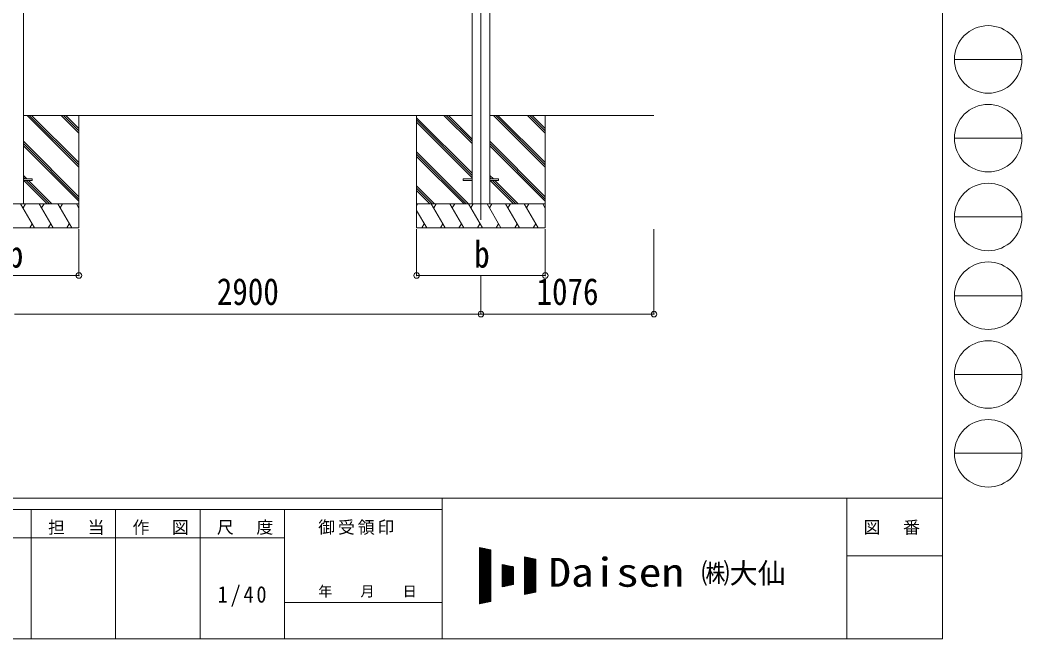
# Model space of a CAD drawing. Units: millimetres at full size. Extents: x -9783 to 9892, y -6828 to 6752.
# Drawn here: x 3662 to 9892, y -6828 to -2978 of the extents above; entities that cross this region are included whole.
import ezdxf
from ezdxf.enums import TextEntityAlignment as Align

# ---------------------------------------------------------------- set-up
doc = ezdxf.new("R2010")
doc.units = ezdxf.units.MM
doc.header["$LTSCALE"] = 35
doc.header["$PDMODE"] = 32
doc.header["$PDSIZE"] = 35
for name, color, linetype, lineweight in [('0-0_0', 7, 'Continuous', 9), ('0-1_本体', 4, 'Continuous', 9), ('0-2_部品', 7, 'Continuous', 9), ('0-8_PARTS2', 2, 'Continuous', 9), ('0-A_寸法', 6, 'Continuous', 9), ('F-0_240', 7, 'Continuous', 9)]:
    doc.layers.add(name, color=color, linetype=linetype, lineweight=lineweight)
doc.styles.add('ＭＳ ゴシック', font='')
doc.styles.get('ＭＳ ゴシック').set_extended_font_data('MS Gothic')

msp = doc.modelspace()

# ---------------------------------------------------------------- linework, layer by layer
at = {"layer": '0-0_0'}
for p, q in [((6472.62, -3570.92), (3682.62, -3570.92)), ((4027.62, -3893.39), (3705.16, -3570.92)), ((4027.62, -3879.24), (3719.3, -3570.92)), ((4027.62, -3865.1), (3733.44, -3570.92)), ((4027.62, -3681.26), (3917.29, -3570.92)), ((4027.62, -3667.11), (3931.43, -3570.92)), ((4027.62, -3652.97), (3945.57, -3570.92)), ((4027.62, -3570.92), (4027.62, -4270.92)), ((6127.62, -3570.92), (6127.62, -4270.92)), ((6472.62, -3930.6), (6127.62, -3585.6)), ((6472.62, -3944.74), (6127.62, -3599.75)), ((6472.62, -3746.75), (6296.79, -3570.92)), ((6472.62, -3732.61), (6310.93, -3570.92)), ((6472.62, -3718.47), (6325.07, -3570.92)), ((7603.62, -3570.92), (6582.62, -3570.92)), ((6927.62, -3893.39), (6605.16, -3570.92)), ((6927.62, -3879.24), (6619.3, -3570.92)), ((6927.62, -3865.1), (6633.44, -3570.92)), ((6927.62, -3681.26), (6817.29, -3570.92)), ((6927.62, -3667.11), (6831.43, -3570.92)), ((6927.62, -3652.97), (6845.57, -3570.92)), ((6927.62, -3570.92), (6927.62, -4270.92)), ((6472.62, -3958.89), (6127.62, -3613.89)), ((4027.62, -4077.23), (3682.62, -3732.24)), ((6927.62, -4077.23), (6582.62, -3732.24)), ((4027.62, -4091.38), (3682.62, -3746.38)), ((4027.62, -4105.52), (3682.62, -3760.52)), ((6450.81, -4120.92), (6127.62, -3797.74)), ((6927.62, -4091.38), (6582.62, -3746.38)), ((6927.62, -4105.52), (6582.62, -3760.52)), ((6436.67, -4120.92), (6127.62, -3811.88)), ((6422.53, -4120.92), (6127.62, -3826.02)), ((3704.68, -3966.42), (3682.62, -3944.37)), ((3690.54, -3966.42), (3682.62, -3958.51)), ((3830.9, -4120.92), (3685.4, -3975.42)), ((3845.04, -4120.92), (3699.54, -3975.42)), ((3859.18, -4120.92), (3713.68, -3975.42)), ((6604.68, -3966.42), (6582.62, -3944.37)), ((6590.54, -3966.42), (6582.62, -3958.51)), ((6730.9, -4120.92), (6585.4, -3975.42)), ((6745.04, -4120.92), (6599.54, -3975.42)), ((6759.18, -4120.92), (6613.68, -3975.42)), ((6238.68, -4120.92), (6127.62, -4009.87)), ((6224.54, -4120.92), (6127.62, -4024.01)), ((6210.4, -4120.92), (6127.62, -4038.15)), ((3227.62, -4120.92), (4027.62, -4120.92)), ((3751.94, -4270.92), (3665.33, -4120.92)), ((3680.33, -4146.91), (3695.33, -4120.92)), ((3867.4, -4270.92), (3780.8, -4120.92)), ((3795.8, -4146.91), (3810.81, -4120.92)), ((3982.88, -4270.92), (3896.27, -4120.92)), ((3911.27, -4146.91), (3926.27, -4120.92)), ((4027.62, -4148.43), (4011.74, -4120.92)), ((6127.62, -4120.92), (6927.62, -4120.92)), ((6133.45, -4120.92), (6127.62, -4131.02)), ((6190.05, -4270.92), (6127.62, -4162.79)), ((6305.52, -4270.92), (6218.92, -4120.92)), ((6248.92, -4120.92), (6233.92, -4146.91)), ((6420.99, -4270.92), (6334.39, -4120.92)), ((6349.39, -4146.91), (6364.39, -4120.92)), ((6536.46, -4270.92), (6449.86, -4120.92)), ((6464.86, -4146.91), (6479.86, -4120.92)), ((6651.94, -4270.92), (6565.33, -4120.92)), ((6580.33, -4146.91), (6595.33, -4120.92)), ((6767.4, -4270.92), (6680.8, -4120.92)), ((6695.8, -4146.91), (6710.81, -4120.92)), ((6882.88, -4270.92), (6796.27, -4120.92)), ((6811.27, -4146.91), (6826.27, -4120.92)), ((6927.62, -4148.43), (6911.74, -4120.92)), ((4027.62, -4270.92), (3227.62, -4270.92)), ((3736.94, -4244.94), (3721.94, -4270.92)), ((3852.41, -4244.94), (3837.41, -4270.92)), ((3967.88, -4244.95), (3952.88, -4270.92)), ((6927.62, -4270.92), (6127.62, -4270.92)), ((6175.06, -4244.95), (6160.06, -4270.92)), ((6290.53, -4244.95), (6275.53, -4270.92)), ((6406, -4244.94), (6391, -4270.92)), ((6521.47, -4244.94), (6506.47, -4270.92)), ((6636.94, -4244.94), (6621.94, -4270.92)), ((6752.41, -4244.94), (6737.41, -4270.92)), ((6867.88, -4244.95), (6852.88, -4270.92))]:
    msp.add_line(p, q, dxfattribs=at)
at = {"layer": '0-1_本体'}
for p, q in [((3682.62, -640.92), (3682.62, -4120.92)), ((6472.62, -640.92), (6472.62, -4120.92)), ((6582.62, -640.92), (6582.62, -4120.92))]:
    msp.add_line(p, q, dxfattribs=at)
at = {"layer": '0-2_部品', "color": 4}
for p, q in [((3682.62, -3966.42), (3737.42, -3966.42)), ((3682.62, -3975.42), (3737.42, -3975.42)), ((3737.42, -3966.42), (3737.42, -3975.42)), ((6417.82, -3966.42), (6472.62, -3966.42)), ((6582.62, -3966.42), (6637.42, -3966.42)), ((6582.62, -3975.42), (6637.42, -3975.42)), ((6637.42, -3966.42), (6637.42, -3975.42))]:
    msp.add_line(p, q, dxfattribs=at)
msp.add_lwpolyline([(6417.82, -3966.42), (6417.82, -3975.42), (6472.62, -3975.42)], dxfattribs=at)
at = {"layer": '0-8_PARTS2'}
msp.add_line((6527.62, -670.93), (6527.62, -4220.92), dxfattribs=at)
at = {"layer": '0-A_寸法'}
for p, q in [((4027.62, -4567.31), (4027.62, -4278.34)), ((6127.62, -4567.31), (6127.62, -4278.34)), ((6927.62, -4567.31), (6927.62, -4278.34)), ((7603.62, -4807.29), (7603.62, -4278.34)), ((4027.62, -4567.31), (3227.62, -4567.31)), ((6927.62, -4567.31), (6127.62, -4567.31)), ((6527.62, -4807.29), (6527.62, -4567.31)), ((6527.62, -4807.29), (3627.62, -4807.29)), ((7603.62, -4807.29), (6527.62, -4807.29))]:
    msp.add_line(p, q, dxfattribs=at)
for p in [(4027.62, -4567.31), (6127.62, -4567.31), (6927.62, -4567.31), (6527.62, -4807.29), (7603.62, -4807.29)]:
    msp.add_point(p, dxfattribs=at)
at = {"layer": 'F-0_240', "color": 5}
for p, q in [((9396.97, 6751.9), (9396.97, -6828.1)), ((-9783.03, -5953.1), (9396.97, -5953.1)), ((6285.75, -5953.1), (6285.75, -6828.1)), ((8801.97, -5953.1), (8801.97, -6828.1)), ((-9783.03, -6023.1), (6285.75, -6023.1)), ((3730.75, -6023.1), (3730.75, -6828.1)), ((4255.75, -6023.1), (4255.75, -6828.1)), ((4780.75, -6023.1), (4780.75, -6828.1)), ((5305.75, -6023.1), (5305.75, -6828.1)), ((3205.75, -6198.1), (5305.75, -6198.1)), ((8801.97, -6311.85), (9396.97, -6311.85)), ((5305.75, -6600.6), (6285.75, -6600.6)), ((-9783.03, -6828.1), (9396.97, -6828.1))]:
    msp.add_line(p, q, dxfattribs=at)
at = {"layer": 'F-0_240', "color": 4}
for p, q in [((9471.77, -3223.1), (9891.77, -3223.1)), ((9471.77, -3713.1), (9891.77, -3713.1)), ((9471.77, -4203.1), (9891.77, -4203.1)), ((9471.77, -4693.1), (9891.77, -4693.1)), ((9471.77, -5183.1), (9891.77, -5183.1)), ((9471.77, -5673.1), (9891.77, -5673.1))]:
    msp.add_line(p, q, dxfattribs=at)
at = {"layer": 'F-0_240'}
for p, q in [((6519.04, -6259.47), (6589.04, -6274.05)), ((6519.04, -6259.47), (6519.04, -6609.47)), ((6519.04, -6262.76), (6534.85, -6262.76)), ((6519.04, -6266.26), (6551.65, -6266.26)), ((6519.04, -6269.76), (6568.45, -6269.76)), ((6519.04, -6273.26), (6585.25, -6273.26)), ((6519.04, -6276.76), (6589.04, -6276.76)), ((6519.04, -6280.26), (6589.04, -6280.26)), ((6519.04, -6283.76), (6589.04, -6283.76)), ((6519.04, -6287.26), (6589.04, -6287.26)), ((6519.04, -6290.76), (6589.04, -6290.76)), ((6521.12, -6609.03), (6521.12, -6259.9)), ((6524.62, -6608.3), (6524.62, -6260.63)), ((6528.12, -6607.58), (6528.12, -6261.36)), ((6531.62, -6606.85), (6531.62, -6262.09)), ((6535.12, -6606.12), (6535.12, -6262.81)), ((6538.62, -6605.39), (6538.62, -6263.54)), ((6542.12, -6604.66), (6542.12, -6264.27)), ((6545.62, -6603.93), (6545.62, -6265)), ((6549.12, -6603.2), (6549.12, -6265.73)), ((6552.62, -6602.47), (6552.62, -6266.46)), ((6556.12, -6601.74), (6556.12, -6267.19)), ((6559.62, -6601.01), (6559.62, -6267.92)), ((6563.12, -6600.28), (6563.12, -6268.65)), ((6566.62, -6599.55), (6566.62, -6269.38)), ((6570.12, -6598.83), (6570.12, -6270.11)), ((6573.62, -6598.1), (6573.62, -6270.84)), ((6577.12, -6597.37), (6577.12, -6271.56)), ((6580.62, -6596.64), (6580.62, -6272.29)), ((6584.12, -6595.91), (6584.12, -6273.02)), ((6587.62, -6595.18), (6587.62, -6273.75)), ((6589.04, -6274.05), (6589.04, -6594.88)), ((6519.04, -6294.26), (6589.04, -6294.26)), ((6519.04, -6297.76), (6589.04, -6297.76)), ((6519.04, -6301.26), (6589.04, -6301.26)), ((6519.04, -6304.76), (6589.04, -6304.76)), ((6519.04, -6308.26), (6589.04, -6308.26)), ((6519.04, -6311.76), (6589.04, -6311.76)), ((6519.04, -6315.26), (6589.04, -6315.26)), ((6519.04, -6318.76), (6589.04, -6318.76)), ((6519.04, -6322.26), (6589.04, -6322.26)), ((6519.04, -6325.76), (6589.04, -6325.76)), ((6519.04, -6329.26), (6589.04, -6329.26)), ((6519.04, -6332.76), (6589.04, -6332.76)), ((6519.04, -6336.26), (6589.04, -6336.26)), ((6519.04, -6339.76), (6589.04, -6339.76)), ((6519.04, -6343.26), (6589.04, -6343.26)), ((6519.04, -6346.76), (6589.04, -6346.76)), ((6519.04, -6350.26), (6589.04, -6350.26)), ((6519.04, -6353.76), (6589.04, -6353.76)), ((6799.04, -6317.8), (6869.04, -6332.38)), ((6799.04, -6317.8), (6799.04, -6551.13)), ((6799.04, -6318.76), (6803.65, -6318.76)), ((6799.04, -6322.26), (6820.45, -6322.26)), ((6799.04, -6325.76), (6837.25, -6325.76)), ((6799.04, -6329.26), (6854.05, -6329.26)), ((6799.04, -6332.76), (6869.04, -6332.76)), ((6799.04, -6336.26), (6869.04, -6336.26)), ((6799.04, -6339.76), (6869.04, -6339.76)), ((6799.04, -6343.26), (6869.04, -6343.26)), ((6799.04, -6346.76), (6869.04, -6346.76)), ((6799.04, -6350.26), (6869.04, -6350.26)), ((6799.04, -6353.76), (6869.04, -6353.76)), ((6801.12, -6550.7), (6801.12, -6318.23)), ((6804.62, -6549.97), (6804.62, -6318.96)), ((6808.12, -6549.24), (6808.12, -6319.69)), ((6811.62, -6548.51), (6811.62, -6320.42)), ((6815.12, -6547.78), (6815.12, -6321.15)), ((6818.62, -6547.05), (6818.62, -6321.88)), ((6822.12, -6546.33), (6822.12, -6322.61)), ((6825.62, -6545.6), (6825.62, -6323.34)), ((6829.12, -6544.87), (6829.12, -6324.06)), ((6832.62, -6544.14), (6832.62, -6324.79)), ((6836.12, -6543.41), (6836.12, -6325.52)), ((6839.62, -6542.68), (6839.62, -6326.25)), ((6843.12, -6541.95), (6843.12, -6326.98)), ((6846.62, -6541.22), (6846.62, -6327.71)), ((6850.12, -6540.49), (6850.12, -6328.44)), ((6853.62, -6539.76), (6853.62, -6329.17)), ((6857.12, -6539.03), (6857.12, -6329.9)), ((6860.62, -6538.3), (6860.62, -6330.63)), ((6864.12, -6537.58), (6864.12, -6331.36)), ((6867.62, -6536.85), (6867.62, -6332.09)), ((6869.04, -6332.38), (6869.04, -6536.55)), ((6519.04, -6357.26), (6589.04, -6357.26)), ((6519.04, -6360.76), (6589.04, -6360.76)), ((6519.04, -6364.26), (6589.04, -6364.26)), ((6519.04, -6367.76), (6589.04, -6367.76)), ((6519.04, -6371.26), (6589.04, -6371.26)), ((6519.04, -6374.76), (6589.04, -6374.76)), ((6519.04, -6378.26), (6589.04, -6378.26)), ((6519.04, -6381.76), (6589.04, -6381.76)), ((6519.04, -6385.26), (6589.04, -6385.26)), ((6519.04, -6388.76), (6589.04, -6388.76)), ((6519.04, -6392.26), (6589.04, -6392.26)), ((6519.04, -6395.76), (6589.04, -6395.76)), ((6519.04, -6399.26), (6589.04, -6399.26)), ((6519.04, -6402.76), (6589.04, -6402.76)), ((6519.04, -6406.26), (6589.04, -6406.26)), ((6519.04, -6409.76), (6589.04, -6409.76)), ((6519.04, -6413.26), (6589.04, -6413.26)), ((6519.04, -6416.76), (6589.04, -6416.76)), ((6659.04, -6364.47), (6729.04, -6379.05)), ((6659.04, -6364.47), (6659.04, -6504.47)), ((6659.04, -6367.76), (6674.85, -6367.76)), ((6659.04, -6371.26), (6691.65, -6371.26)), ((6659.04, -6374.76), (6708.45, -6374.76)), ((6659.04, -6378.26), (6725.25, -6378.26)), ((6659.04, -6381.76), (6729.04, -6381.76)), ((6659.04, -6385.26), (6729.04, -6385.26)), ((6659.04, -6388.76), (6729.04, -6388.76)), ((6659.04, -6392.26), (6729.04, -6392.26)), ((6659.04, -6395.76), (6729.04, -6395.76)), ((6659.04, -6399.26), (6729.04, -6399.26)), ((6659.04, -6402.76), (6729.04, -6402.76)), ((6659.04, -6406.26), (6729.04, -6406.26)), ((6659.04, -6409.76), (6729.04, -6409.76)), ((6659.04, -6413.26), (6729.04, -6413.26)), ((6659.04, -6416.76), (6729.04, -6416.76)), ((6661.12, -6504.03), (6661.12, -6364.9)), ((6664.62, -6503.3), (6664.62, -6365.63)), ((6668.12, -6502.58), (6668.12, -6366.36)), ((6671.62, -6501.85), (6671.62, -6367.09)), ((6675.12, -6501.12), (6675.12, -6367.81)), ((6678.62, -6500.39), (6678.62, -6368.54)), ((6682.12, -6499.66), (6682.12, -6369.27)), ((6685.62, -6498.93), (6685.62, -6370)), ((6689.12, -6498.2), (6689.12, -6370.73)), ((6692.62, -6497.47), (6692.62, -6371.46)), ((6696.12, -6496.74), (6696.12, -6372.19)), ((6699.62, -6496.01), (6699.62, -6372.92)), ((6703.12, -6495.28), (6703.12, -6373.65)), ((6706.62, -6494.55), (6706.62, -6374.38)), ((6710.12, -6493.83), (6710.12, -6375.11)), ((6713.62, -6493.1), (6713.62, -6375.84)), ((6717.12, -6492.37), (6717.12, -6376.56)), ((6720.62, -6491.64), (6720.62, -6377.29)), ((6724.12, -6490.91), (6724.12, -6378.02)), ((6727.62, -6490.18), (6727.62, -6378.75)), ((6729.04, -6379.05), (6729.04, -6489.88)), ((6799.04, -6357.26), (6869.04, -6357.26)), ((6799.04, -6360.76), (6869.04, -6360.76)), ((6799.04, -6364.26), (6869.04, -6364.26)), ((6799.04, -6367.76), (6869.04, -6367.76)), ((6799.04, -6371.26), (6869.04, -6371.26)), ((6799.04, -6374.76), (6869.04, -6374.76)), ((6799.04, -6378.26), (6869.04, -6378.26)), ((6799.04, -6381.76), (6869.04, -6381.76)), ((6799.04, -6385.26), (6869.04, -6385.26)), ((6799.04, -6388.76), (6869.04, -6388.76)), ((6799.04, -6392.26), (6869.04, -6392.26)), ((6799.04, -6395.76), (6869.04, -6395.76)), ((6799.04, -6399.26), (6869.04, -6399.26)), ((6799.04, -6402.76), (6869.04, -6402.76)), ((6799.04, -6406.26), (6869.04, -6406.26)), ((6799.04, -6409.76), (6869.04, -6409.76)), ((6799.04, -6413.26), (6869.04, -6413.26)), ((6799.04, -6416.76), (6869.04, -6416.76)), ((6519.04, -6420.26), (6589.04, -6420.26)), ((6519.04, -6423.76), (6589.04, -6423.76)), ((6519.04, -6427.26), (6589.04, -6427.26)), ((6519.04, -6430.76), (6589.04, -6430.76)), ((6519.04, -6434.26), (6589.04, -6434.26)), ((6519.04, -6437.76), (6589.04, -6437.76)), ((6519.04, -6441.26), (6589.04, -6441.26)), ((6519.04, -6444.76), (6589.04, -6444.76)), ((6519.04, -6448.26), (6589.04, -6448.26)), ((6519.04, -6451.76), (6589.04, -6451.76)), ((6519.04, -6455.26), (6589.04, -6455.26)), ((6519.04, -6458.76), (6589.04, -6458.76)), ((6519.04, -6462.26), (6589.04, -6462.26)), ((6519.04, -6465.76), (6589.04, -6465.76)), ((6519.04, -6469.26), (6589.04, -6469.26)), ((6519.04, -6472.76), (6589.04, -6472.76)), ((6519.04, -6476.26), (6589.04, -6476.26)), ((6659.04, -6420.26), (6729.04, -6420.26)), ((6659.04, -6423.76), (6729.04, -6423.76)), ((6659.04, -6427.26), (6729.04, -6427.26)), ((6659.04, -6430.76), (6729.04, -6430.76)), ((6659.04, -6434.26), (6729.04, -6434.26)), ((6659.04, -6437.76), (6729.04, -6437.76)), ((6659.04, -6441.26), (6729.04, -6441.26)), ((6659.04, -6444.76), (6729.04, -6444.76)), ((6659.04, -6448.26), (6729.04, -6448.26)), ((6659.04, -6451.76), (6729.04, -6451.76)), ((6659.04, -6455.26), (6729.04, -6455.26)), ((6659.04, -6458.76), (6729.04, -6458.76)), ((6659.04, -6462.26), (6729.04, -6462.26)), ((6659.04, -6465.76), (6729.04, -6465.76)), ((6659.04, -6469.26), (6729.04, -6469.26)), ((6659.04, -6472.76), (6729.04, -6472.76)), ((6659.04, -6476.26), (6729.04, -6476.26)), ((6799.04, -6420.26), (6869.04, -6420.26)), ((6799.04, -6423.76), (6869.04, -6423.76)), ((6799.04, -6427.26), (6869.04, -6427.26)), ((6799.04, -6430.76), (6869.04, -6430.76)), ((6799.04, -6434.26), (6869.04, -6434.26)), ((6799.04, -6437.76), (6869.04, -6437.76)), ((6799.04, -6441.26), (6869.04, -6441.26)), ((6799.04, -6444.76), (6869.04, -6444.76)), ((6799.04, -6448.26), (6869.04, -6448.26)), ((6799.04, -6451.76), (6869.04, -6451.76)), ((6799.04, -6455.26), (6869.04, -6455.26)), ((6799.04, -6458.76), (6869.04, -6458.76)), ((6799.04, -6462.26), (6869.04, -6462.26)), ((6799.04, -6465.76), (6869.04, -6465.76)), ((6799.04, -6469.26), (6869.04, -6469.26)), ((6799.04, -6472.76), (6869.04, -6472.76)), ((6799.04, -6476.26), (6869.04, -6476.26)), ((6519.04, -6479.76), (6589.04, -6479.76)), ((6519.04, -6483.26), (6589.04, -6483.26)), ((6519.04, -6486.76), (6589.04, -6486.76)), ((6519.04, -6490.26), (6589.04, -6490.26)), ((6519.04, -6493.76), (6589.04, -6493.76)), ((6519.04, -6497.26), (6589.04, -6497.26)), ((6519.04, -6500.76), (6589.04, -6500.76)), ((6519.04, -6504.26), (6589.04, -6504.26)), ((6519.04, -6507.76), (6589.04, -6507.76)), ((6519.04, -6511.26), (6589.04, -6511.26)), ((6519.04, -6514.76), (6589.04, -6514.76)), ((6519.04, -6518.26), (6589.04, -6518.26)), ((6519.04, -6521.76), (6589.04, -6521.76)), ((6519.04, -6525.26), (6589.04, -6525.26)), ((6519.04, -6528.76), (6589.04, -6528.76)), ((6519.04, -6532.26), (6589.04, -6532.26)), ((6519.04, -6535.76), (6589.04, -6535.76)), ((6519.04, -6539.26), (6589.04, -6539.26)), ((6659.04, -6479.76), (6729.04, -6479.76)), ((6659.04, -6483.26), (6729.04, -6483.26)), ((6659.04, -6486.76), (6729.04, -6486.76)), ((6659.04, -6504.47), (6729.04, -6489.88)), ((6659.04, -6490.26), (6727.23, -6490.26)), ((6659.04, -6493.76), (6710.43, -6493.76)), ((6659.04, -6497.26), (6693.63, -6497.26)), ((6659.04, -6500.76), (6676.83, -6500.76)), ((6659.04, -6504.26), (6660.03, -6504.26)), ((6799.04, -6479.76), (6869.04, -6479.76)), ((6799.04, -6483.26), (6869.04, -6483.26)), ((6799.04, -6486.76), (6869.04, -6486.76)), ((6799.04, -6490.26), (6869.04, -6490.26)), ((6799.04, -6493.76), (6869.04, -6493.76)), ((6799.04, -6497.26), (6869.04, -6497.26)), ((6799.04, -6500.76), (6869.04, -6500.76)), ((6799.04, -6504.26), (6869.04, -6504.26)), ((6799.04, -6507.76), (6869.04, -6507.76)), ((6799.04, -6511.26), (6869.04, -6511.26)), ((6799.04, -6514.76), (6869.04, -6514.76)), ((6799.04, -6518.26), (6869.04, -6518.26)), ((6799.04, -6521.76), (6869.04, -6521.76)), ((6799.04, -6525.26), (6869.04, -6525.26)), ((6799.04, -6528.76), (6869.04, -6528.76)), ((6799.04, -6532.26), (6869.04, -6532.26)), ((6799.04, -6535.76), (6869.04, -6535.76)), ((6869.04, -6536.55), (6799.04, -6551.13)), ((6799.04, -6539.26), (6856.03, -6539.26)), ((6519.04, -6542.76), (6589.04, -6542.76)), ((6519.04, -6546.26), (6589.04, -6546.26)), ((6519.04, -6549.76), (6589.04, -6549.76)), ((6519.04, -6553.26), (6589.04, -6553.26)), ((6519.04, -6556.76), (6589.04, -6556.76)), ((6519.04, -6560.26), (6589.04, -6560.26)), ((6519.04, -6563.76), (6589.04, -6563.76)), ((6519.04, -6567.26), (6589.04, -6567.26)), ((6519.04, -6570.76), (6589.04, -6570.76)), ((6519.04, -6574.26), (6589.04, -6574.26)), ((6519.04, -6577.76), (6589.04, -6577.76)), ((6519.04, -6581.26), (6589.04, -6581.26)), ((6519.04, -6584.76), (6589.04, -6584.76)), ((6519.04, -6588.26), (6589.04, -6588.26)), ((6519.04, -6591.76), (6589.04, -6591.76)), ((6589.04, -6594.88), (6519.04, -6609.47)), ((6519.04, -6595.26), (6587.23, -6595.26)), ((6519.04, -6598.76), (6570.43, -6598.76)), ((6519.04, -6602.26), (6553.63, -6602.26)), ((6799.04, -6542.76), (6839.23, -6542.76)), ((6799.04, -6546.26), (6822.43, -6546.26)), ((6799.04, -6549.76), (6805.63, -6549.76)), ((6519.04, -6605.76), (6536.83, -6605.76)), ((6519.04, -6609.26), (6520.03, -6609.26))]:
    msp.add_line(p, q, dxfattribs=at)
at = {"layer": 'F-0_240', "color": 4}
for centre in [(9681.77, -3223.1), (9681.77, -3713.1), (9681.77, -4203.1), (9681.77, -4693.1), (9681.77, -5183.1), (9681.77, -5673.1)]:
    msp.add_circle(centre, 210, dxfattribs=at)

# ---------------------------------------------------------------- texts
at = {"layer": '0-A_寸法', "color": 7, "style": 'ＭＳ ゴシック', "width": 0.85}
for s, p in [('b', (3585.5, -4567.94)), ('b', (6485.5, -4567.94)), ('2900', (4885.12, -4800.29)), ('1076', (6873.12, -4800.29))]:
    msp.add_text(s, height=166.8, dxfattribs=at).set_placement(p, align=Align.BOTTOM_LEFT)
at = {"layer": 'F-0_240', "style": 'ＭＳ ゴシック', "width": 1.15}
msp.add_text('Daisen', height=179.6, dxfattribs=at).set_placement((6947.05, -6556.97), align=Align.BOTTOM_LEFT)
at = {"layer": 'F-0_240', "style": 'ＭＳ ゴシック'}
for s, height, p in [('㈱大仙\u3000', 128.3, (7898.35, -6521.97)), ('年\u3000\u3000月\u3000\u3000日', 64.15, (5515.76, -6583.1))]:
    msp.add_text(s, height=height, dxfattribs=at).set_placement(p, align=Align.BOTTOM_LEFT)
at = {"layer": 'F-0_240', "attachment_point": 7, "style": 'ＭＳ ゴシック'}
for s, insert, char_height in [('\\T1.17;担\u3000当', (3835.76, -6180.6), 76.98), ('\\T1.17;作\u3000図', (4360.75, -6180.6), 76.98), ('\\T1.17;尺\u3000度', (4885.76, -6180.6), 76.98), ('\\T1.17;御受領印', (5515.75, -6180.6), 76.98), ('\\T1.17;図\u3000番', (8906.97, -6180.6), 76.98), ('\\T1.28;\\W0.9;1/40', (4890.13, -6626.85), 102.6)]:
    msp.add_mtext(s, dxfattribs=dict(at, insert=insert, char_height=char_height))

doc.saveas('drawing.dxf')
